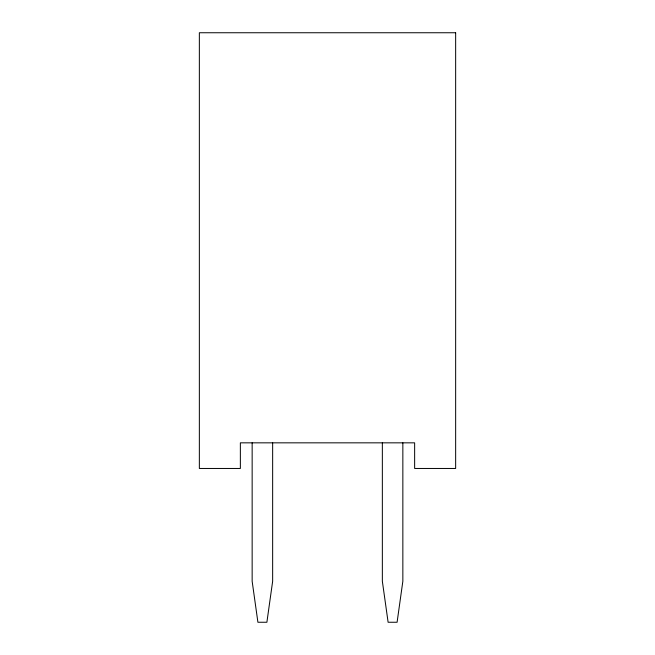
<?xml version="1.0" encoding="UTF-8"?>
<svg xmlns="http://www.w3.org/2000/svg" width="655" height="655" viewBox="0 0 655 655"><rect width="100%" height="100%" fill="white"/><g stroke="black" fill="none" stroke-linecap="round" stroke-linejoin="round"><path stroke-width="0.98" d="M402.85 442.837L402.85 581.239L397.094 622.25L388.112 622.25L382.348 581.239L382.348 442.837M272.652 442.837L272.652 581.239L266.888 622.25L257.906 622.25L252.15 581.239L252.15 442.837M455.651 32.75L199.349 32.75L199.349 468.464L240.36 468.464L240.36 442.837L414.64 442.837L414.64 468.464L455.651 468.464L455.651 32.75"/></g></svg>
